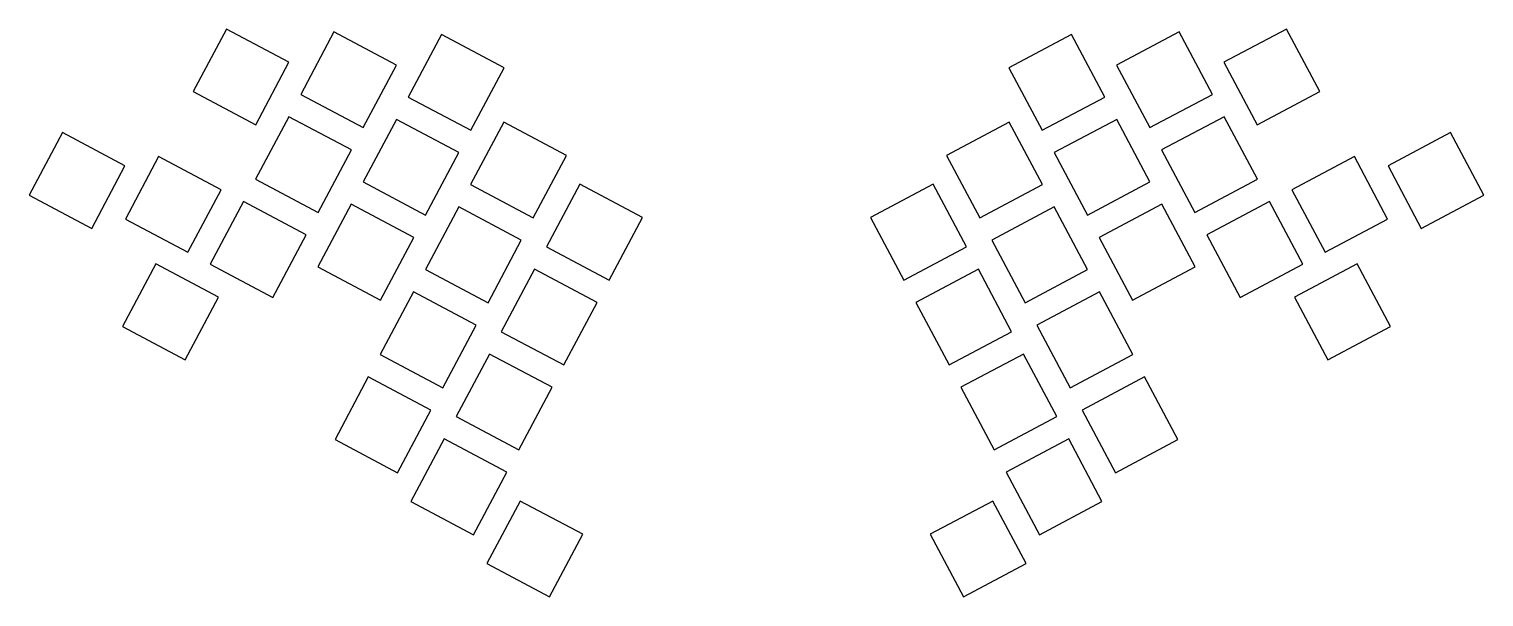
# Model space of a CAD drawing. Header units: millimetres. Extents: x 45 to 333, y -213 to -101.
import ezdxf

# ---------------------------------------------------------------- set-up
doc = ezdxf.new("R2010")
doc.units = ezdxf.units.MM

msp = doc.modelspace()

# ---------------------------------------------------------------- linework, layer by layer
for p, q in [((84.36, -101.2), (77.79, -113.56)), ((96.72, -107.77), (84.36, -101.2)), ((105.6, -101.73), (99.03, -114.1)), ((117.96, -108.31), (105.6, -101.73)), ((126.84, -102.27), (120.26, -114.63)), ((139.2, -108.84), (126.84, -102.27)), ((251.24, -102.27), (238.88, -108.84)), ((257.81, -114.63), (251.24, -102.27)), ((272.48, -101.73), (260.11, -108.31)), ((279.05, -114.1), (272.48, -101.73)), ((293.71, -101.2), (281.35, -107.77)), ((300.28, -113.56), (293.71, -101.2)), ((90.15, -120.14), (96.72, -107.77)), ((111.39, -120.67), (117.96, -108.31)), ((132.62, -121.2), (139.2, -108.84)), ((238.88, -108.84), (245.45, -121.2)), ((260.11, -108.31), (266.69, -120.67)), ((281.35, -107.77), (287.92, -120.14)), ((77.79, -113.56), (90.15, -120.14)), ((99.03, -114.1), (111.39, -120.67)), ((120.26, -114.63), (132.62, -121.2)), ((245.45, -121.2), (257.81, -114.63)), ((266.69, -120.67), (279.05, -114.1)), ((287.92, -120.14), (300.28, -113.56)), ((96.68, -118.51), (90.11, -130.87)), ((109.04, -125.08), (96.68, -118.51)), ((117.92, -119.04), (111.34, -131.4)), ((130.28, -125.61), (117.92, -119.04)), ((139.15, -119.57), (132.58, -131.94)), ((151.51, -126.15), (139.15, -119.57)), ((238.92, -119.57), (226.56, -126.15)), ((245.5, -131.94), (238.92, -119.57)), ((260.16, -119.04), (247.8, -125.61)), ((266.73, -131.4), (260.16, -119.04)), ((281.4, -118.51), (269.03, -125.08)), ((287.97, -130.87), (281.4, -118.51)), ((51.98, -121.64), (45.4, -134)), ((64.34, -128.21), (51.98, -121.64)), ((326.1, -121.64), (313.74, -128.21)), ((332.67, -134), (326.1, -121.64)), ((70.98, -126.37), (64.41, -138.73)), ((83.34, -132.94), (70.98, -126.37)), ((102.47, -137.44), (109.04, -125.08)), ((123.7, -137.98), (130.28, -125.61)), ((144.94, -138.51), (151.51, -126.15)), ((226.56, -126.15), (233.14, -138.51)), ((247.8, -125.61), (254.37, -137.98)), ((269.03, -125.08), (275.61, -137.44)), ((307.09, -126.37), (294.73, -132.94)), ((313.66, -138.73), (307.09, -126.37)), ((57.77, -140.57), (64.34, -128.21)), ((313.74, -128.21), (320.31, -140.57)), ((90.11, -130.87), (102.47, -137.44)), ((111.34, -131.4), (123.7, -137.98)), ((132.58, -131.94), (144.94, -138.51)), ((154.14, -131.85), (147.57, -144.21)), ((166.5, -138.42), (154.14, -131.85)), ((223.93, -131.85), (211.57, -138.42)), ((230.5, -144.21), (223.93, -131.85)), ((233.14, -138.51), (245.5, -131.94)), ((254.37, -137.98), (266.73, -131.4)), ((275.61, -137.44), (287.97, -130.87)), ((45.4, -134), (57.77, -140.57)), ((76.77, -145.3), (83.34, -132.94)), ((294.73, -132.94), (301.3, -145.3)), ((320.31, -140.57), (332.67, -134)), ((87.76, -135.29), (81.19, -147.65)), ((100.12, -141.86), (87.76, -135.29)), ((109, -135.82), (102.42, -148.18)), ((121.36, -142.39), (109, -135.82)), ((130.23, -136.35), (123.66, -148.71)), ((142.59, -142.92), (130.23, -136.35)), ((247.84, -136.35), (235.48, -142.92)), ((254.42, -148.71), (247.84, -136.35)), ((269.08, -135.82), (256.72, -142.39)), ((275.65, -148.18), (269.08, -135.82)), ((290.32, -135.29), (277.95, -141.86)), ((296.89, -147.65), (290.32, -135.29)), ((64.41, -138.73), (76.77, -145.3)), ((159.93, -150.78), (166.5, -138.42)), ((211.57, -138.42), (218.14, -150.78)), ((301.3, -145.3), (313.66, -138.73)), ((93.55, -154.22), (100.12, -141.86)), ((114.78, -154.75), (121.36, -142.39)), ((136.02, -155.28), (142.59, -142.92)), ((235.48, -142.92), (242.06, -155.28)), ((256.72, -142.39), (263.29, -154.75)), ((277.95, -141.86), (284.53, -154.22)), ((147.57, -144.21), (159.93, -150.78)), ((218.14, -150.78), (230.5, -144.21)), ((70.45, -147.6), (63.88, -159.96)), ((82.81, -154.17), (70.45, -147.6)), ((81.19, -147.65), (93.55, -154.22)), ((102.42, -148.18), (114.78, -154.75)), ((123.66, -148.71), (136.02, -155.28)), ((145.22, -148.63), (138.65, -160.99)), ((157.58, -155.2), (145.22, -148.63)), ((232.85, -148.63), (220.49, -155.2)), ((239.42, -160.99), (232.85, -148.63)), ((242.06, -155.28), (254.42, -148.71)), ((263.29, -154.75), (275.65, -148.18)), ((284.53, -154.22), (296.89, -147.65)), ((307.62, -147.6), (295.26, -154.17)), ((314.2, -159.96), (307.62, -147.6)), ((76.24, -166.54), (82.81, -154.17)), ((121.31, -153.13), (114.74, -165.49)), ((133.67, -159.7), (121.31, -153.13)), ((256.76, -153.13), (244.4, -159.7)), ((263.34, -165.49), (256.76, -153.13)), ((295.26, -154.17), (301.84, -166.54)), ((151.01, -167.56), (157.58, -155.2)), ((220.49, -155.2), (227.06, -167.56)), ((63.88, -159.96), (76.24, -166.54)), ((127.1, -172.06), (133.67, -159.7)), ((244.4, -159.7), (250.98, -172.06)), ((301.84, -166.54), (314.2, -159.96)), ((138.65, -160.99), (151.01, -167.56)), ((227.06, -167.56), (239.42, -160.99)), ((114.74, -165.49), (127.1, -172.06)), ((136.3, -165.4), (129.73, -177.76)), ((148.66, -171.97), (136.3, -165.4)), ((241.77, -165.4), (229.41, -171.97)), ((248.34, -177.76), (241.77, -165.4)), ((250.98, -172.06), (263.34, -165.49)), ((112.39, -169.9), (105.82, -182.26)), ((124.75, -176.47), (112.39, -169.9)), ((142.09, -184.34), (148.66, -171.97)), ((229.41, -171.97), (235.98, -184.34)), ((265.68, -169.9), (253.32, -176.47)), ((272.26, -182.26), (265.68, -169.9)), ((118.18, -188.84), (124.75, -176.47)), ((129.73, -177.76), (142.09, -184.34)), ((235.98, -184.34), (248.34, -177.76)), ((253.32, -176.47), (259.9, -188.84)), ((105.82, -182.26), (118.18, -188.84)), ((127.38, -182.18), (120.81, -194.54)), ((139.74, -188.75), (127.38, -182.18)), ((250.69, -182.18), (238.33, -188.75)), ((257.26, -194.54), (250.69, -182.18)), ((259.9, -188.84), (272.26, -182.26)), ((133.17, -201.11), (139.74, -188.75)), ((238.33, -188.75), (244.9, -201.11)), ((120.81, -194.54), (133.17, -201.11)), ((142.38, -194.45), (135.8, -206.81)), ((154.74, -201.02), (142.38, -194.45)), ((235.7, -194.45), (223.34, -201.02)), ((242.27, -206.81), (235.7, -194.45)), ((244.9, -201.11), (257.26, -194.54)), ((148.16, -213.39), (154.74, -201.02)), ((223.34, -201.02), (229.91, -213.39)), ((135.8, -206.81), (148.16, -213.39)), ((229.91, -213.39), (242.27, -206.81))]:
    msp.add_line(p, q)

doc.saveas('drawing.dxf')
